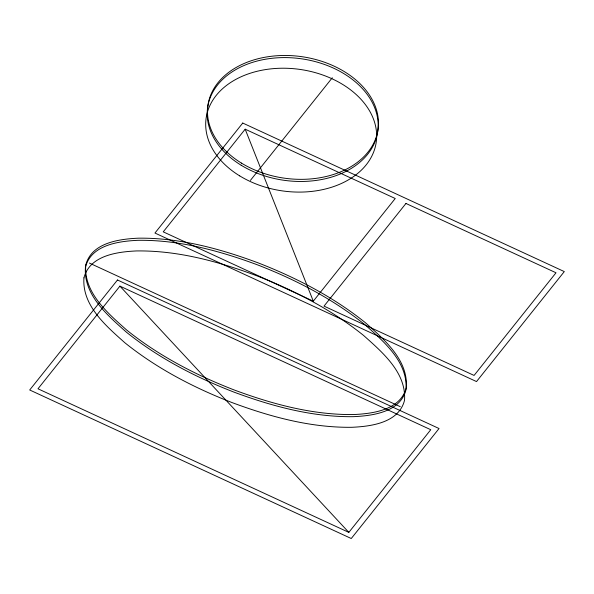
<?xml version="1.0" encoding="UTF-8"?>
<svg xmlns="http://www.w3.org/2000/svg" width="594" height="594" viewBox="0 0 594 594"><rect width="100%" height="100%" fill="white"/><g stroke="black" fill="none" stroke-linecap="round" stroke-linejoin="round"><path stroke-width="0.89" d="M119.921 286.13L37.986 388.788L348.827 532.38L430.761 429.722L119.921 286.13L348.827 532.38M245.174 129.188L163.239 231.846L313.298 301.165L395.233 198.507L245.174 129.188L313.298 301.165M250.371 180.428L332.298 77.769M89.404 263.068L400.252 406.66M83.947 277.858C81.883 305.554 106.163 326.054 124.896 342.79C157.002 368.592 193.948 387.785 232.232 402.65C270.478 416.862 310.803 427.821 351.9 427.294C371.317 426.418 398.819 422.735 404.514 400.371C406.586 372.676 382.298 352.175 363.565 335.439C331.459 309.637 294.513 290.451 256.229 275.579C217.983 261.367 177.658 250.408 136.561 250.935C117.144 251.811 89.642 255.494 83.947 277.858M85.439 267.233C83.375 294.928 107.655 315.429 126.388 332.165C158.494 357.967 195.441 377.153 233.724 392.025C271.97 406.237 312.296 417.196 353.393 416.669C372.809 415.793 400.319 412.11 406.006 389.746C408.078 362.05 383.791 341.543 365.065 324.814C332.959 299.012 296.005 279.819 257.729 264.946C219.476 250.742 179.15 239.783 138.053 240.31C118.637 241.186 91.134 244.869 85.439 267.233M85.744 265.102C83.672 292.797 107.96 313.305 126.685 330.041C158.791 355.836 195.745 375.029 234.021 389.902C272.275 404.106 312.593 415.072 353.697 414.545C373.114 413.662 400.616 409.979 406.303 387.622C408.375 359.927 384.088 339.419 365.362 322.683C333.256 296.889 296.302 277.695 258.026 262.823C219.773 248.619 179.455 237.659 138.35 238.179C118.934 239.063 91.431 242.746 85.744 265.102M117.486 279.989L29.7 389.983L351.262 538.52L439.048 428.526L117.486 279.989M242.738 123.047L154.952 233.041L476.514 381.578L564.3 271.584L242.738 123.047M405.954 203.46L324.02 306.118L474.079 375.438L556.014 272.78L405.954 203.46M241.483 163.12A85.892 61.368 8 0 0 377.821 130.739A85.892 61.368 8 0 0 259.623 58.361A85.892 61.368 8 0 0 241.483 163.12M241.186 165.251A85.892 61.368 8 0 0 377.517 132.863A85.892 61.368 8 0 0 259.326 60.484A85.892 61.368 8 0 0 241.186 165.251M239.694 175.876A85.892 61.368 8 0 0 376.024 143.488A85.892 61.368 8 0 0 257.833 71.109A85.892 61.368 8 0 0 239.694 175.876"/></g></svg>
